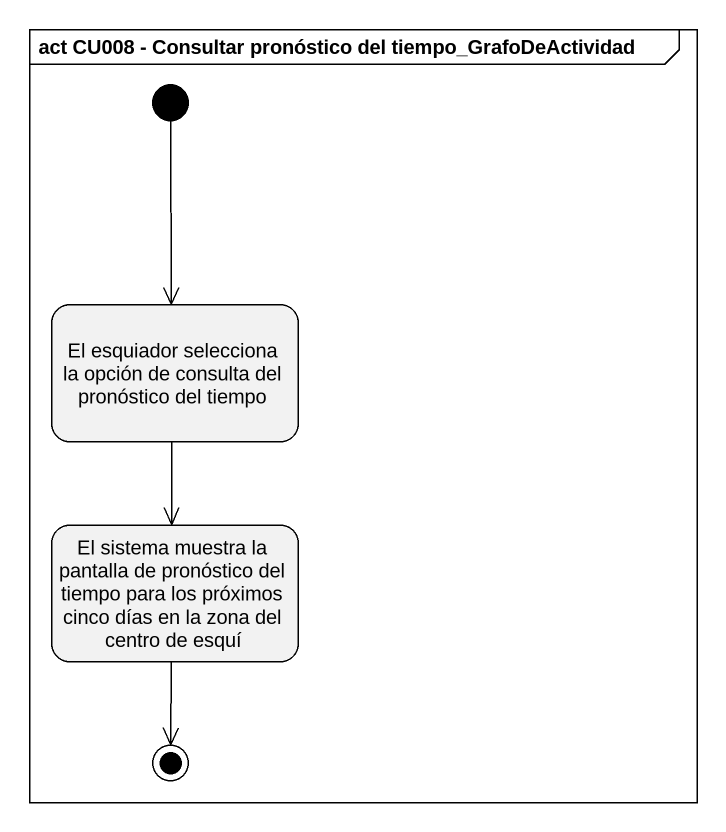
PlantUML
@startuml
mainframe act CU008 - Consultar pronóstico del tiempo_GrafoDeActividad
hide empty description
state "El esquiador selecciona la opción de consulta del pronóstico del tiempo" as El_esquiador_selecciona_la
state "El sistema muestra la pantalla de pronóstico del tiempo para los próximos cinco días en la zona del centro de esquí" as El_sistema_muestra_la
[*] --> El_esquiador_selecciona_la
El_esquiador_selecciona_la --> El_sistema_muestra_la
El_sistema_muestra_la --> [*]
@enduml
